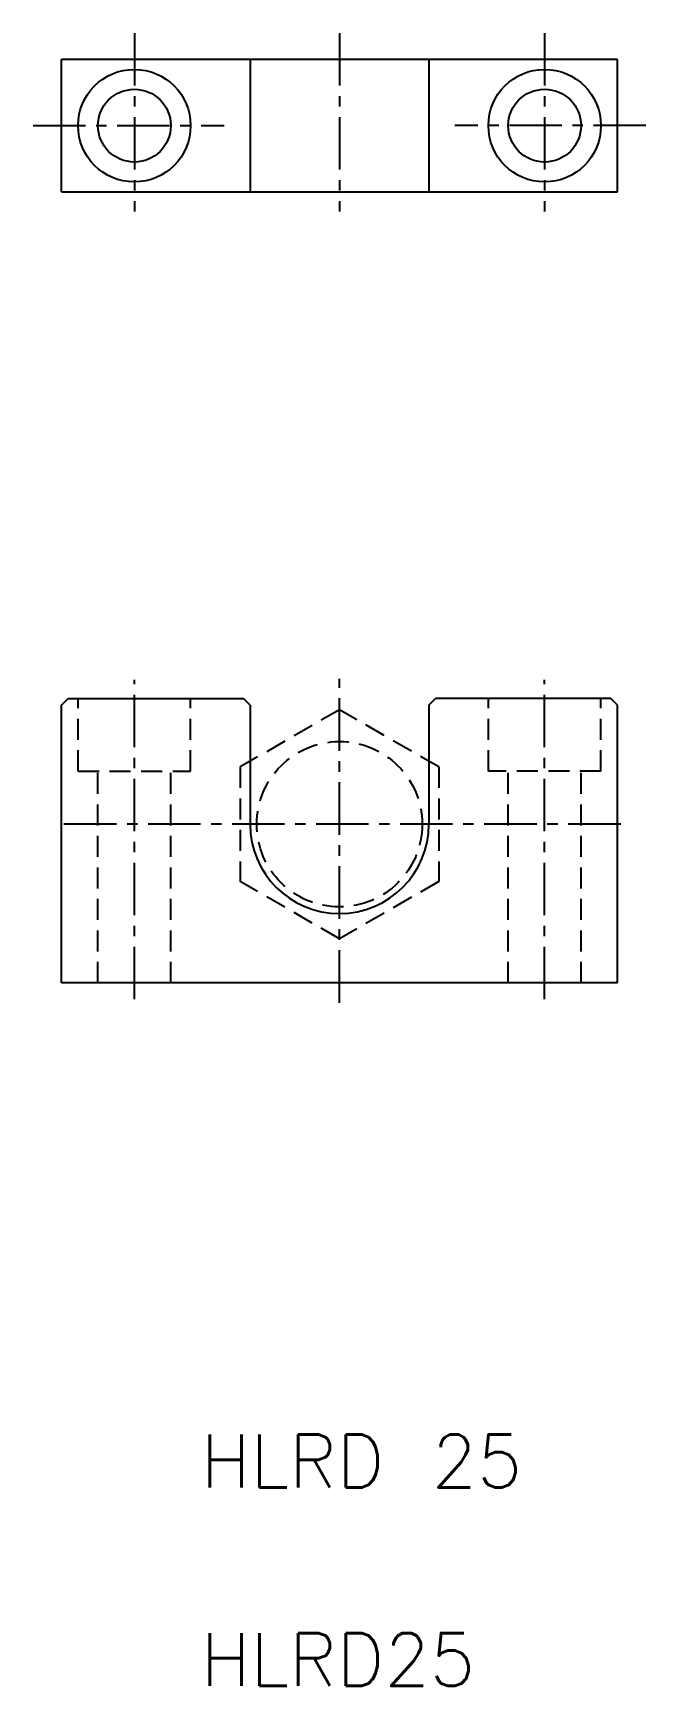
# Model space of a CAD drawing. Extents: x 3294 to 3387, y 39 to 289.
import ezdxf

# ---------------------------------------------------------------- set-up
doc = ezdxf.new("R2010")
doc.units = 0
doc.header["$LTSCALE"] = 0.25
doc.linetypes.add('CENTER', pattern=[50.8, 31.75, -6.35, 6.35, -6.35])
doc.linetypes.add('DASHED', pattern=[19.05, 12.7, -6.35])
doc.layers.get('0').update_dxf_attribs({"linetype": 'CONTINUOUS'})
doc.layers.add('CENTER', color=1, linetype='CENTER')
doc.styles.get("Standard").update_dxf_attribs({"font": 'txt.shx'})

msp = doc.modelspace()

# ---------------------------------------------------------------- linework, layer by layer
for p, q in [((3382.65, 285.11), (3298.65, 285.11)), ((3298.65, 265.11), (3298.65, 285.11)), ((3327.15, 285.11), (3327.15, 265.11)), ((3354.15, 285.11), (3354.15, 265.11)), ((3382.65, 265.11), (3382.65, 285.11)), ((3298.65, 265.11), (3382.65, 265.11)), ((3298.65, 187.49), (3299.65, 188.49)), ((3298.65, 145.49), (3298.65, 187.49)), ((3299.65, 188.49), (3326.15, 188.49)), ((3327.15, 187.49), (3326.15, 188.49)), ((3327.15, 187.49), (3327.15, 169.49)), ((3354.15, 187.49), (3355.15, 188.49)), ((3354.15, 187.49), (3354.15, 169.49)), ((3381.65, 188.49), (3355.15, 188.49)), ((3382.65, 187.49), (3381.65, 188.49)), ((3382.65, 145.49), (3382.65, 187.49)), ((3382.65, 145.49), (3298.65, 145.49))]:
    msp.add_line(p, q)
at = {"color": 3, "linetype": 'DASHED'}
for p, q in [((3301.15, 177.49), (3301.15, 188.49)), ((3318.15, 177.49), (3318.15, 188.49)), ((3363.15, 177.49), (3363.15, 188.49)), ((3380.15, 177.49), (3380.15, 188.49)), ((3340.65, 186.81), (3325.65, 178.15)), ((3355.65, 178.15), (3340.65, 186.81)), ((3301.15, 177.49), (3318.15, 177.49)), ((3304.15, 145.49), (3304.15, 177.49)), ((3315.15, 145.49), (3315.15, 177.49)), ((3325.65, 178.15), (3325.65, 160.83)), ((3355.65, 178.15), (3355.65, 160.83)), ((3380.15, 177.49), (3363.15, 177.49)), ((3366.15, 145.49), (3366.15, 177.49)), ((3377.15, 145.49), (3377.15, 177.49)), ((3340.65, 152.17), (3325.65, 160.83)), ((3355.65, 160.83), (3340.65, 152.17))]:
    msp.add_line(p, q, dxfattribs=at)
for centre, radius in [((3309.65, 275.11), 8.5), ((3371.65, 275.11), 8.5), ((3309.65, 275.11), 5.5), ((3371.65, 275.11), 5.5)]:
    msp.add_circle(centre, radius)
msp.add_circle((3340.65, 169.49), 12.5, dxfattribs=at)
msp.add_arc((3340.65, 169.49), 13.5, 180, 0)
at = {"layer": 'CENTER', "color": 1, "linetype": 'CENTER'}
for p, q in [((3309.65, 289.11), (3309.65, 262.11)), ((3340.65, 289.11), (3340.65, 262.11)), ((3371.65, 289.11), (3371.65, 262.11)), ((3294.34, 275.11), (3323.24, 275.11)), ((3386.96, 275.11), (3358.06, 275.11)), ((3309.65, 143.03), (3309.65, 191.34)), ((3340.65, 142.49), (3340.65, 191.49)), ((3371.65, 143.03), (3371.65, 191.34)), ((3383.15, 169.49), (3298.15, 169.49))]:
    msp.add_line(p, q, dxfattribs=at)

# ---------------------------------------------------------------- texts
for s, p in [('HLRD 25', (3319.67, 69.21)), ('HLRD25', (3319.67, 39.21))]:
    msp.add_text(s, height=8).set_placement(p)

doc.saveas('drawing.dxf')
